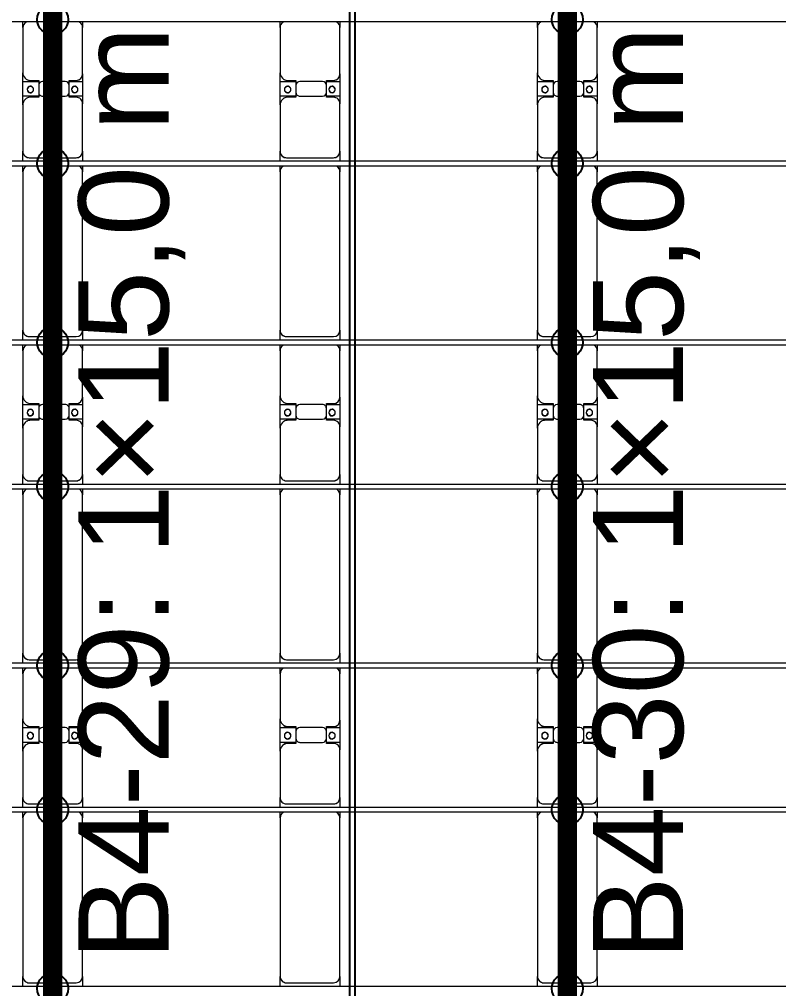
# Model space of a CAD drawing. Header units: millimetres. Extents: x -178706 to 107777, y -87310 to 933.
# Drawn here: x -73151 to -67249, y -16411 to -8881 of the extents above; entities that cross this region are included whole.
import ezdxf

# ---------------------------------------------------------------- set-up
doc = ezdxf.new("R2010")
doc.units = ezdxf.units.MM
doc.layers.add('A-GENM', color=13, linetype='Continuous', lineweight=9)
doc.layers.add('S-BEAM', color=12, linetype='Continuous', lineweight=9)
doc.layers.add('GC-GHI CHU', color=2, linetype='Continuous')
doc.layers.add('GC-HOP 40x60 GIA CUONG', color=1, linetype='Continuous')
doc.styles.add('GC_VN', font='arial.ttf')

# ---------------------------------------------------------------- blocks, each defined once
blk = doc.blocks.new('Dai phao do pin - DẢI PHAO ĐỠ PIN-V49-BỐ TRÍ KHUNG KẾT CẤU BÈ PIN 04')
at = {"layer": 'A-GENM', "color": 7}
for p, q in [((59544.7, 241.6), (59619.7, 241.6)), ((60850.3, 241.6), (59619.7, 241.6)), ((60850.3, 241.6), (60894.7, 241.6)), ((60934.7, 241.6), (61009.7, 241.6)), ((61369.7, 241.6), (61009.7, 241.6)), ((61369.7, 241.6), (61552.2, 241.6)), ((61437.8, 241.6), (61620.3, 241.6)), ((61437.8, 118.2), (61437.8, 241.6)), ((61552.2, 241.6), (61552.2, 118.2)), ((61970.3, 241.6), (61620.3, 241.6)), ((61970.3, 241.6), (62014.7, 241.6)), ((62054.7, 241.6), (62129.7, 241.6)), ((63360.3, 241.6), (62129.7, 241.6)), ((63360.3, 241.6), (63404.7, 241.6)), ((63444.7, 241.6), (63519.7, 241.6)), ((63879.7, 241.6), (63519.7, 241.6)), ((63879.7, 241.6), (64062.2, 241.6)), ((63947.8, 241.6), (64130.3, 241.6)), ((63947.8, 118.2), (63947.8, 241.6)), ((64062.2, 241.6), (64062.2, 118.2)), ((64480.3, 241.6), (64130.3, 241.6)), ((64480.3, 241.6), (64524.7, 241.6)), ((64564.7, 241.6), (64639.7, 241.6)), ((65870.3, 241.6), (64639.7, 241.6)), ((65870.3, 241.6), (65914.7, 241.6)), ((65954.7, 241.6), (66029.7, 241.6)), ((66389.7, 241.6), (66029.7, 241.6)), ((66389.7, 241.6), (66572.2, 241.6)), ((66457.8, 241.6), (66640.3, 241.6)), ((66457.8, 118.2), (66457.8, 241.6)), ((66572.2, 241.6), (66572.2, 118.2)), ((66990.3, 241.6), (66640.3, 241.6)), ((66990.3, 241.6), (67034.7, 241.6)), ((59569.7, 191.6), (59569.7, -173.4)), ((60959.7, 191.6), (60959.7, -173.4)), ((61429.7, 118.2), (61429.7, 181.6)), ((61560.3, 181.6), (61560.3, 118.2)), ((62079.7, 191.6), (62079.7, -173.4)), ((63469.7, 191.6), (63469.7, -173.4)), ((63939.7, 118.2), (63939.7, 181.6)), ((64070.3, 181.6), (64070.3, 118.2)), ((64589.7, 191.6), (64589.7, -173.4)), ((65979.7, 191.6), (65979.7, -173.4)), ((66449.7, 118.2), (66449.7, 181.6)), ((66580.3, 181.6), (66580.3, 118.2)), ((61522.2, 118.2), (61429.7, 118.2)), ((61437.8, 88.2), (61437.8, -88.2)), ((61560.3, 118.2), (61467.8, 118.2)), ((61552.2, -88.2), (61552.2, 88.2)), ((64032.2, 118.2), (63939.7, 118.2)), ((63947.8, 88.2), (63947.8, -88.2)), ((64070.3, 118.2), (63977.8, 118.2)), ((64062.2, -88.2), (64062.2, 88.2)), ((66542.2, 118.2), (66449.7, 118.2)), ((66457.8, 88.2), (66457.8, -88.2)), ((66580.3, 118.2), (66487.8, 118.2)), ((66572.2, -88.2), (66572.2, 88.2)), ((61429.7, -173.4), (61429.7, -118.2)), ((61429.7, -118.2), (61522.2, -118.2)), ((61437.8, -223.4), (61437.8, -118.2)), ((61467.8, -118.2), (61560.3, -118.2)), ((61552.2, -118.2), (61552.2, -223.4)), ((61560.3, -118.2), (61560.3, -173.4)), ((63939.7, -173.4), (63939.7, -118.2)), ((63939.7, -118.2), (64032.2, -118.2)), ((63947.8, -223.4), (63947.8, -118.2)), ((63977.8, -118.2), (64070.3, -118.2)), ((64062.2, -118.2), (64062.2, -223.4)), ((64070.3, -118.2), (64070.3, -173.4)), ((66449.7, -173.4), (66449.7, -118.2)), ((66449.7, -118.2), (66542.2, -118.2)), ((66457.8, -223.4), (66457.8, -118.2)), ((66487.8, -118.2), (66580.3, -118.2)), ((66572.2, -118.2), (66572.2, -223.4)), ((66580.3, -118.2), (66580.3, -173.4)), ((59619.7, -223.4), (59544.7, -223.4)), ((59619.7, -223.4), (60850.3, -223.4)), ((60894.7, -223.4), (60850.3, -223.4)), ((61009.7, -223.4), (60934.7, -223.4)), ((61009.7, -223.4), (61379.7, -223.4)), ((61552.2, -223.4), (61379.7, -223.4)), ((61610.3, -223.4), (61437.8, -223.4)), ((61610.3, -223.4), (61970.3, -223.4)), ((62014.7, -223.4), (61970.3, -223.4)), ((62129.7, -223.4), (62054.7, -223.4)), ((62129.7, -223.4), (63360.3, -223.4)), ((63404.7, -223.4), (63360.3, -223.4)), ((63519.7, -223.4), (63444.7, -223.4)), ((63519.7, -223.4), (63889.7, -223.4)), ((64062.2, -223.4), (63889.7, -223.4)), ((64120.3, -223.4), (63947.8, -223.4)), ((64120.3, -223.4), (64480.3, -223.4)), ((64524.7, -223.4), (64480.3, -223.4)), ((64639.7, -223.4), (64564.7, -223.4)), ((64639.7, -223.4), (65870.3, -223.4)), ((65914.7, -223.4), (65870.3, -223.4)), ((66029.7, -223.4), (65954.7, -223.4)), ((66029.7, -223.4), (66399.7, -223.4)), ((66572.2, -223.4), (66399.7, -223.4)), ((66630.3, -223.4), (66457.8, -223.4)), ((66630.3, -223.4), (66990.3, -223.4)), ((67034.7, -223.4), (66990.3, -223.4))]:
    blk.add_line(p, q, dxfattribs=at)
for centre, radius, start, end in [((59619.7, 191.6), 50, 90, 180), ((59619.7, 191.6), 50, 105, 180), ((60850.3, 191.6), 50, 30, 90), ((60850.3, 191.6), 50, 30, 90), ((61009.7, 191.6), 50, 90, 180), ((61009.7, 191.6), 50, 135, 180), ((61369.7, 181.6), 60, 0, 90), ((61620.3, 181.6), 60, 90, 180), ((61970.3, 191.6), 50, 30, 90), ((61970.3, 191.6), 50, 30, 45), ((62129.7, 191.6), 50, 90, 180), ((62129.7, 191.6), 50, 105, 180), ((63360.3, 191.6), 50, 30, 90), ((63360.3, 191.6), 50, 30, 90), ((63519.7, 191.6), 50, 90, 180), ((63519.7, 191.6), 50, 135, 180), ((63879.7, 181.6), 60, 360, 90), ((64130.3, 181.6), 60, 90, 180), ((64480.3, 191.6), 50, 30, 90), ((64480.3, 191.6), 50, 30, 45), ((64639.7, 191.6), 50, 90, 180), ((64639.7, 191.6), 50, 105, 180), ((65870.3, 191.6), 50, 30, 90), ((65870.3, 191.6), 50, 30, 90), ((66029.7, 191.6), 50, 90, 180), ((66389.7, 181.6), 60, 0, 90), ((66640.3, 181.6), 60, 90, 180), ((66990.3, 191.6), 50, 30, 90), ((66990.3, 191.6), 50, 30, 45), ((61369.7, 181.6), 60, 0, 30), ((61488.6, 183.2), 25, 0, 180), ((61488.6, 183.2), 25, 180, 360), ((61491.4, 183.2), 25, 0, 180), ((61491.4, 183.2), 25, 180, 0), ((61620.3, 181.6), 60, 150, 180), ((63879.7, 181.6), 60, 360, 30), ((63998.6, 183.2), 25, 360, 180), ((63998.6, 183.2), 25, 180, 0), ((64001.4, 183.2), 25, 0, 180), ((64001.4, 183.2), 25, 180, 360), ((64130.3, 181.6), 60, 150, 180), ((66029.7, 191.6), 50, 139.75713, 180), ((66389.7, 181.6), 60, 0, 30), ((66508.6, 183.2), 25, 0, 180), ((66508.6, 183.2), 25, 180, 0), ((66511.4, 183.2), 25, 0, 180), ((66511.4, 183.2), 25, 180, 0), ((66640.3, 181.6), 60, 150, 180), ((61467.8, 88.2), 30, 90, 180), ((61522.2, 88.2), 30, 0, 90), ((63977.8, 88.2), 30, 90, 180), ((64032.2, 88.2), 30, 360, 90), ((66487.8, 88.2), 30, 90, 180), ((66542.2, 88.2), 30, 360, 90), ((61467.8, -88.2), 30, 180, 270), ((61488.6, -161.8), 25, 0, 180), ((61491.4, -161.8), 25, 0, 180), ((61522.2, -88.2), 30, 270, 360), ((63977.8, -88.2), 30, 180, 270), ((63998.6, -161.8), 25, 360, 180), ((64001.4, -161.8), 25, 0, 180), ((64032.2, -88.2), 30, 270, 0), ((66487.8, -88.2), 30, 180, 270), ((66508.6, -161.8), 25, 360, 180), ((66511.4, -161.8), 25, 360, 180), ((66542.2, -88.2), 30, 270, 360), ((59619.7, -173.4), 50, 180, 270), ((59619.7, -173.4), 50, 180, 270), ((60850.3, -173.4), 50, 270, 330), ((60850.3, -173.4), 50, 285, 330), ((61009.7, -173.4), 50, 180, 270), ((61009.7, -173.4), 50, 180, 225), ((61379.7, -173.4), 50, 270, 0), ((61379.7, -173.4), 50, 315, 0), ((61488.6, -161.8), 25, 180, 0), ((61491.4, -161.8), 25, 180, 0), ((61610.3, -173.4), 50, 180, 270), ((61610.3, -173.4), 50, 180, 225), ((61970.3, -173.4), 50, 270, 330), ((61970.3, -173.4), 50, 315, 330), ((62129.7, -173.4), 50, 180, 270), ((62129.7, -173.4), 50, 180, 270), ((63360.3, -173.4), 50, 270, 330), ((63360.3, -173.4), 50, 285, 330), ((63519.7, -173.4), 50, 180, 270), ((63519.7, -173.4), 50, 180, 225), ((63889.7, -173.4), 50, 270, 0), ((63889.7, -173.4), 50, 315, 0), ((63998.6, -161.8), 25, 180, 0), ((64001.4, -161.8), 25, 180, 0), ((64120.3, -173.4), 50, 180, 270), ((64120.3, -173.4), 50, 180, 225), ((64480.3, -173.4), 50, 270, 330), ((64480.3, -173.4), 50, 315, 330), ((64639.7, -173.4), 50, 180, 270), ((64639.7, -173.4), 50, 180, 270), ((65870.3, -173.4), 50, 270, 330), ((65870.3, -173.4), 50, 285, 330), ((66029.7, -173.4), 50, 180, 270), ((66029.7, -173.4), 50, 180, 220.24139), ((66399.7, -173.4), 50, 270, 0), ((66399.7, -173.4), 50, 315, 0), ((66508.6, -161.8), 25, 180, 360), ((66511.4, -161.8), 25, 180, 0), ((66630.3, -173.4), 50, 180, 270), ((66630.3, -173.4), 50, 180, 225), ((66990.3, -173.4), 50, 270, 330), ((66990.3, -173.4), 50, 315, 330)]:
    blk.add_arc(centre, radius, start, end, dxfattribs=at)
blk = doc.blocks.new('Dai phao do pin - DẢI PHAO ĐỠ PIN-V50-BỐ TRÍ KHUNG KẾT CẤU BÈ PIN 04')
at = {"layer": 'A-GENM', "color": 7}
for p, q in [((59544.7, 241.6), (59619.7, 241.6)), ((60850.3, 241.6), (59619.7, 241.6)), ((60850.3, 241.6), (60894.7, 241.6)), ((60934.7, 241.6), (61009.7, 241.6)), ((61369.7, 241.6), (61009.7, 241.6)), ((61369.7, 241.6), (61552.2, 241.6)), ((61437.8, 241.6), (61620.3, 241.6)), ((61437.8, 118.2), (61437.8, 241.6)), ((61552.2, 241.6), (61552.2, 118.2)), ((61970.3, 241.6), (61620.3, 241.6)), ((61970.3, 241.6), (62014.7, 241.6)), ((62054.7, 241.6), (62129.7, 241.6)), ((63360.3, 241.6), (62129.7, 241.6)), ((63360.3, 241.6), (63404.7, 241.6)), ((63444.7, 241.6), (63519.7, 241.6)), ((63879.7, 241.6), (63519.7, 241.6)), ((63879.7, 241.6), (64062.2, 241.6)), ((63947.8, 241.6), (64130.3, 241.6)), ((63947.8, 118.2), (63947.8, 241.6)), ((64062.2, 241.6), (64062.2, 118.2)), ((64480.3, 241.6), (64130.3, 241.6)), ((64480.3, 241.6), (64524.7, 241.6)), ((64564.7, 241.6), (64639.7, 241.6)), ((65870.3, 241.6), (64639.7, 241.6)), ((65870.3, 241.6), (65914.7, 241.6)), ((65954.7, 241.6), (66029.7, 241.6)), ((66389.7, 241.6), (66029.7, 241.6)), ((66389.7, 241.6), (66572.2, 241.6)), ((66457.8, 241.6), (66640.3, 241.6)), ((66457.8, 118.2), (66457.8, 241.6)), ((66572.2, 241.6), (66572.2, 118.2)), ((66990.3, 241.6), (66640.3, 241.6)), ((66990.3, 241.6), (67034.7, 241.6)), ((59569.7, 191.6), (59569.7, -173.4)), ((60959.7, 191.6), (60959.7, -173.4)), ((61429.7, 118.2), (61429.7, 181.6)), ((61560.3, 181.6), (61560.3, 118.2)), ((62079.7, 191.6), (62079.7, -173.4)), ((63469.7, 191.6), (63469.7, -173.4)), ((63939.7, 118.2), (63939.7, 181.6)), ((64070.3, 181.6), (64070.3, 118.2)), ((64589.7, 191.6), (64589.7, -173.4)), ((65979.7, 191.6), (65979.7, -173.4)), ((66449.7, 118.2), (66449.7, 181.6)), ((66580.3, 181.6), (66580.3, 118.2)), ((61522.2, 118.2), (61429.7, 118.2)), ((61437.8, 88.2), (61437.8, -88.2)), ((61560.3, 118.2), (61467.8, 118.2)), ((61552.2, -88.2), (61552.2, 88.2)), ((64032.2, 118.2), (63939.7, 118.2)), ((63947.8, 88.2), (63947.8, -88.2)), ((64070.3, 118.2), (63977.8, 118.2)), ((64062.2, -88.2), (64062.2, 88.2)), ((66542.2, 118.2), (66449.7, 118.2)), ((66457.8, 88.2), (66457.8, -88.2)), ((66580.3, 118.2), (66487.8, 118.2)), ((66572.2, -88.2), (66572.2, 88.2)), ((61429.7, -173.4), (61429.7, -118.2)), ((61429.7, -118.2), (61522.2, -118.2)), ((61437.8, -223.4), (61437.8, -118.2)), ((61467.8, -118.2), (61560.3, -118.2)), ((61552.2, -118.2), (61552.2, -223.4)), ((61560.3, -118.2), (61560.3, -173.4)), ((63939.7, -173.4), (63939.7, -118.2)), ((63939.7, -118.2), (64032.2, -118.2)), ((63947.8, -223.4), (63947.8, -118.2)), ((63977.8, -118.2), (64070.3, -118.2)), ((64062.2, -118.2), (64062.2, -223.4)), ((64070.3, -118.2), (64070.3, -173.4)), ((66449.7, -173.4), (66449.7, -118.2)), ((66449.7, -118.2), (66542.2, -118.2)), ((66457.8, -223.4), (66457.8, -118.2)), ((66487.8, -118.2), (66580.3, -118.2)), ((66572.2, -118.2), (66572.2, -223.4)), ((66580.3, -118.2), (66580.3, -173.4)), ((59619.7, -223.4), (59544.7, -223.4)), ((59619.7, -223.4), (60850.3, -223.4)), ((60894.7, -223.4), (60850.3, -223.4)), ((61009.7, -223.4), (60934.7, -223.4)), ((61009.7, -223.4), (61379.7, -223.4)), ((61552.2, -223.4), (61379.7, -223.4)), ((61610.3, -223.4), (61437.8, -223.4)), ((61610.3, -223.4), (61970.3, -223.4)), ((62014.7, -223.4), (61970.3, -223.4)), ((62129.7, -223.4), (62054.7, -223.4)), ((62129.7, -223.4), (63360.3, -223.4)), ((63404.7, -223.4), (63360.3, -223.4)), ((63519.7, -223.4), (63444.7, -223.4)), ((63519.7, -223.4), (63889.7, -223.4)), ((64062.2, -223.4), (63889.7, -223.4)), ((64120.3, -223.4), (63947.8, -223.4)), ((64120.3, -223.4), (64480.3, -223.4)), ((64524.7, -223.4), (64480.3, -223.4)), ((64639.7, -223.4), (64564.7, -223.4)), ((64639.7, -223.4), (65870.3, -223.4)), ((65914.7, -223.4), (65870.3, -223.4)), ((66029.7, -223.4), (65954.7, -223.4)), ((66029.7, -223.4), (66399.7, -223.4)), ((66572.2, -223.4), (66399.7, -223.4)), ((66630.3, -223.4), (66457.8, -223.4)), ((66630.3, -223.4), (66990.3, -223.4)), ((67034.7, -223.4), (66990.3, -223.4))]:
    blk.add_line(p, q, dxfattribs=at)
for centre, radius, start, end in [((59619.7, 191.6), 50, 90, 180), ((59619.7, 191.6), 50, 105, 180), ((60850.3, 191.6), 50, 30, 90), ((60850.3, 191.6), 50, 30, 90), ((61009.7, 191.6), 50, 90, 180), ((61009.7, 191.6), 50, 135, 180), ((61369.7, 181.6), 60, 0, 90), ((61620.3, 181.6), 60, 90, 180), ((61970.3, 191.6), 50, 30, 90), ((61970.3, 191.6), 50, 30, 45), ((62129.7, 191.6), 50, 90, 180), ((62129.7, 191.6), 50, 105, 180), ((63360.3, 191.6), 50, 30, 90), ((63360.3, 191.6), 50, 30, 90), ((63519.7, 191.6), 50, 90, 180), ((63519.7, 191.6), 50, 135, 180), ((63879.7, 181.6), 60, 360, 90), ((64130.3, 181.6), 60, 90, 180), ((64480.3, 191.6), 50, 30, 90), ((64480.3, 191.6), 50, 30, 45), ((64639.7, 191.6), 50, 90, 180), ((64639.7, 191.6), 50, 105, 180), ((65870.3, 191.6), 50, 30, 90), ((65870.3, 191.6), 50, 30, 90), ((66029.7, 191.6), 50, 90, 180), ((66389.7, 181.6), 60, 0, 90), ((66640.3, 181.6), 60, 90, 180), ((66990.3, 191.6), 50, 30, 90), ((66990.3, 191.6), 50, 30, 45), ((61369.7, 181.6), 60, 0, 30), ((61488.6, 183.2), 25, 0, 180), ((61488.6, 183.2), 25, 180, 360), ((61491.4, 183.2), 25, 0, 180), ((61491.4, 183.2), 25, 180, 0), ((61620.3, 181.6), 60, 150, 180), ((63879.7, 181.6), 60, 360, 30), ((63998.6, 183.2), 25, 360, 180), ((63998.6, 183.2), 25, 180, 0), ((64001.4, 183.2), 25, 0, 180), ((64001.4, 183.2), 25, 180, 360), ((64130.3, 181.6), 60, 150, 180), ((66029.7, 191.6), 50, 139.76401, 180), ((66389.7, 181.6), 60, 0, 30), ((66508.6, 183.2), 25, 0, 180), ((66508.6, 183.2), 25, 180, 0), ((66511.4, 183.2), 25, 0, 180), ((66511.4, 183.2), 25, 180, 0), ((66640.3, 181.6), 60, 150, 180), ((61467.8, 88.2), 30, 90, 180), ((61522.2, 88.2), 30, 0, 90), ((63977.8, 88.2), 30, 90, 180), ((64032.2, 88.2), 30, 360, 90), ((66487.8, 88.2), 30, 90, 180), ((66542.2, 88.2), 30, 360, 90), ((61467.8, -88.2), 30, 180, 270), ((61488.6, -161.8), 25, 0, 180), ((61491.4, -161.8), 25, 0, 180), ((61522.2, -88.2), 30, 270, 360), ((63977.8, -88.2), 30, 180, 270), ((63998.6, -161.8), 25, 360, 180), ((64001.4, -161.8), 25, 0, 180), ((64032.2, -88.2), 30, 270, 0), ((66487.8, -88.2), 30, 180, 270), ((66508.6, -161.8), 25, 360, 180), ((66511.4, -161.8), 25, 360, 180), ((66542.2, -88.2), 30, 270, 360), ((59619.7, -173.4), 50, 180, 270), ((59619.7, -173.4), 50, 180, 270), ((60850.3, -173.4), 50, 270, 330), ((60850.3, -173.4), 50, 285, 330), ((61009.7, -173.4), 50, 180, 270), ((61009.7, -173.4), 50, 180, 225), ((61379.7, -173.4), 50, 270, 0), ((61379.7, -173.4), 50, 315, 0), ((61488.6, -161.8), 25, 180, 0), ((61491.4, -161.8), 25, 180, 0), ((61610.3, -173.4), 50, 180, 270), ((61610.3, -173.4), 50, 180, 225), ((61970.3, -173.4), 50, 270, 330), ((61970.3, -173.4), 50, 315, 330), ((62129.7, -173.4), 50, 180, 270), ((62129.7, -173.4), 50, 180, 270), ((63360.3, -173.4), 50, 270, 330), ((63360.3, -173.4), 50, 285, 330), ((63519.7, -173.4), 50, 180, 270), ((63519.7, -173.4), 50, 180, 225), ((63889.7, -173.4), 50, 270, 0), ((63889.7, -173.4), 50, 315, 0), ((63998.6, -161.8), 25, 180, 0), ((64001.4, -161.8), 25, 180, 0), ((64120.3, -173.4), 50, 180, 270), ((64120.3, -173.4), 50, 180, 225), ((64480.3, -173.4), 50, 270, 330), ((64480.3, -173.4), 50, 315, 330), ((64639.7, -173.4), 50, 180, 270), ((64639.7, -173.4), 50, 180, 270), ((65870.3, -173.4), 50, 270, 330), ((65870.3, -173.4), 50, 285, 330), ((66029.7, -173.4), 50, 180, 270), ((66029.7, -173.4), 50, 180, 220.23452), ((66399.7, -173.4), 50, 270, 0), ((66399.7, -173.4), 50, 315, 0), ((66508.6, -161.8), 25, 180, 360), ((66511.4, -161.8), 25, 180, 0), ((66630.3, -173.4), 50, 180, 270), ((66630.3, -173.4), 50, 180, 225), ((66990.3, -173.4), 50, 270, 330), ((66990.3, -173.4), 50, 315, 330)]:
    blk.add_arc(centre, radius, start, end, dxfattribs=at)
blk = doc.blocks.new('Dai phao do pin - DẢI PHAO ĐỠ PIN-V51-BỐ TRÍ KHUNG KẾT CẤU BÈ PIN 04')
at = {"layer": 'A-GENM', "color": 7}
for p, q in [((59544.7, 241.6), (59619.7, 241.6)), ((60850.3, 241.6), (59619.7, 241.6)), ((60850.3, 241.6), (60894.7, 241.6)), ((60934.7, 241.6), (61009.7, 241.6)), ((61369.7, 241.6), (61009.7, 241.6)), ((61369.7, 241.6), (61552.2, 241.6)), ((61437.8, 241.6), (61620.3, 241.6)), ((61437.8, 118.2), (61437.8, 241.6)), ((61552.2, 241.6), (61552.2, 118.2)), ((61970.3, 241.6), (61620.3, 241.6)), ((61970.3, 241.6), (62014.7, 241.6)), ((62054.7, 241.6), (62129.7, 241.6)), ((63360.3, 241.6), (62129.7, 241.6)), ((63360.3, 241.6), (63404.7, 241.6)), ((63444.7, 241.6), (63519.7, 241.6)), ((63879.7, 241.6), (63519.7, 241.6)), ((63879.7, 241.6), (64062.2, 241.6)), ((63947.8, 241.6), (64130.3, 241.6)), ((63947.8, 118.2), (63947.8, 241.6)), ((64062.2, 241.6), (64062.2, 118.2)), ((64480.3, 241.6), (64130.3, 241.6)), ((64480.3, 241.6), (64524.7, 241.6)), ((64564.7, 241.6), (64639.7, 241.6)), ((65870.3, 241.6), (64639.7, 241.6)), ((65870.3, 241.6), (65914.7, 241.6)), ((65954.7, 241.6), (66029.7, 241.6)), ((66389.7, 241.6), (66029.7, 241.6)), ((66389.7, 241.6), (66572.2, 241.6)), ((66457.8, 241.6), (66640.3, 241.6)), ((66457.8, 118.2), (66457.8, 241.6)), ((66572.2, 241.6), (66572.2, 118.2)), ((66990.3, 241.6), (66640.3, 241.6)), ((66990.3, 241.6), (67034.7, 241.6)), ((59569.7, 191.6), (59569.7, -173.4)), ((60959.7, 191.6), (60959.7, -173.4)), ((61429.7, 118.2), (61429.7, 181.6)), ((61560.3, 181.6), (61560.3, 118.2)), ((62079.7, 191.6), (62079.7, -173.4)), ((63469.7, 191.6), (63469.7, -173.4)), ((63939.7, 118.2), (63939.7, 181.6)), ((64070.3, 181.6), (64070.3, 118.2)), ((64589.7, 191.6), (64589.7, -173.4)), ((65979.7, 191.6), (65979.7, -173.4)), ((66449.7, 118.2), (66449.7, 181.6)), ((66580.3, 181.6), (66580.3, 118.2)), ((61522.2, 118.2), (61429.7, 118.2)), ((61437.8, 88.2), (61437.8, -88.2)), ((61560.3, 118.2), (61467.8, 118.2)), ((61552.2, -88.2), (61552.2, 88.2)), ((64032.2, 118.2), (63939.7, 118.2)), ((63947.8, 88.2), (63947.8, -88.2)), ((64070.3, 118.2), (63977.8, 118.2)), ((64062.2, -88.2), (64062.2, 88.2)), ((66542.2, 118.2), (66449.7, 118.2)), ((66457.8, 88.2), (66457.8, -88.2)), ((66580.3, 118.2), (66487.8, 118.2)), ((66572.2, -88.2), (66572.2, 88.2)), ((61429.7, -173.4), (61429.7, -118.2)), ((61429.7, -118.2), (61522.2, -118.2)), ((61437.8, -223.4), (61437.8, -118.2)), ((61467.8, -118.2), (61560.3, -118.2)), ((61552.2, -118.2), (61552.2, -223.4)), ((61560.3, -118.2), (61560.3, -173.4)), ((63939.7, -173.4), (63939.7, -118.2)), ((63939.7, -118.2), (64032.2, -118.2)), ((63947.8, -223.4), (63947.8, -118.2)), ((63977.8, -118.2), (64070.3, -118.2)), ((64062.2, -118.2), (64062.2, -223.4)), ((64070.3, -118.2), (64070.3, -173.4)), ((66449.7, -173.4), (66449.7, -118.2)), ((66449.7, -118.2), (66542.2, -118.2)), ((66457.8, -223.4), (66457.8, -118.2)), ((66487.8, -118.2), (66580.3, -118.2)), ((66572.2, -118.2), (66572.2, -223.4)), ((66580.3, -118.2), (66580.3, -173.4)), ((59619.7, -223.4), (59544.7, -223.4)), ((59619.7, -223.4), (60850.3, -223.4)), ((60894.7, -223.4), (60850.3, -223.4)), ((61009.7, -223.4), (60934.7, -223.4)), ((61009.7, -223.4), (61379.7, -223.4)), ((61552.2, -223.4), (61379.7, -223.4)), ((61610.3, -223.4), (61437.8, -223.4)), ((61610.3, -223.4), (61970.3, -223.4)), ((62014.7, -223.4), (61970.3, -223.4)), ((62129.7, -223.4), (62054.7, -223.4)), ((62129.7, -223.4), (63360.3, -223.4)), ((63404.7, -223.4), (63360.3, -223.4)), ((63519.7, -223.4), (63444.7, -223.4)), ((63519.7, -223.4), (63889.7, -223.4)), ((64062.2, -223.4), (63889.7, -223.4)), ((64120.3, -223.4), (63947.8, -223.4)), ((64120.3, -223.4), (64480.3, -223.4)), ((64524.7, -223.4), (64480.3, -223.4)), ((64639.7, -223.4), (64564.7, -223.4)), ((64639.7, -223.4), (65870.3, -223.4)), ((65914.7, -223.4), (65870.3, -223.4)), ((66029.7, -223.4), (65954.7, -223.4)), ((66029.7, -223.4), (66399.7, -223.4)), ((66572.2, -223.4), (66399.7, -223.4)), ((66630.3, -223.4), (66457.8, -223.4)), ((66630.3, -223.4), (66990.3, -223.4)), ((67034.7, -223.4), (66990.3, -223.4))]:
    blk.add_line(p, q, dxfattribs=at)
for centre, radius, start, end in [((59619.7, 191.6), 50, 90, 180), ((59619.7, 191.6), 50, 105, 180), ((60850.3, 191.6), 50, 30, 90), ((60850.3, 191.6), 50, 30, 90), ((61009.7, 191.6), 50, 90, 180), ((61009.7, 191.6), 50, 135, 180), ((61369.7, 181.6), 60, 0, 90), ((61620.3, 181.6), 60, 90, 180), ((61970.3, 191.6), 50, 30, 90), ((61970.3, 191.6), 50, 30, 45), ((62129.7, 191.6), 50, 90, 180), ((62129.7, 191.6), 50, 105, 180), ((63360.3, 191.6), 50, 30, 90), ((63360.3, 191.6), 50, 30, 90), ((63519.7, 191.6), 50, 90, 180), ((63519.7, 191.6), 50, 135, 180), ((63879.7, 181.6), 60, 360, 90), ((64130.3, 181.6), 60, 90, 180), ((64480.3, 191.6), 50, 30, 90), ((64480.3, 191.6), 50, 30, 45), ((64639.7, 191.6), 50, 90, 180), ((64639.7, 191.6), 50, 105, 180), ((65870.3, 191.6), 50, 30, 90), ((65870.3, 191.6), 50, 30, 90), ((66029.7, 191.6), 50, 90, 180), ((66389.7, 181.6), 60, 0, 90), ((66640.3, 181.6), 60, 90, 180), ((66990.3, 191.6), 50, 30, 90), ((66990.3, 191.6), 50, 30, 45), ((61369.7, 181.6), 60, 0, 30), ((61488.6, 183.2), 25, 0, 180), ((61488.6, 183.2), 25, 180, 360), ((61491.4, 183.2), 25, 0, 180), ((61491.4, 183.2), 25, 180, 0), ((61620.3, 181.6), 60, 150, 180), ((63879.7, 181.6), 60, 360, 30), ((63998.6, 183.2), 25, 360, 180), ((63998.6, 183.2), 25, 180, 0), ((64001.4, 183.2), 25, 0, 180), ((64001.4, 183.2), 25, 180, 360), ((64130.3, 181.6), 60, 150, 180), ((66029.7, 191.6), 50, 139.77088, 180), ((66389.7, 181.6), 60, 0, 30), ((66508.6, 183.2), 25, 0, 180), ((66508.6, 183.2), 25, 180, 0), ((66511.4, 183.2), 25, 0, 180), ((66511.4, 183.2), 25, 180, 0), ((66640.3, 181.6), 60, 150, 180), ((61467.8, 88.2), 30, 90, 180), ((61522.2, 88.2), 30, 0, 90), ((63977.8, 88.2), 30, 90, 180), ((64032.2, 88.2), 30, 360, 90), ((66487.8, 88.2), 30, 90, 180), ((66542.2, 88.2), 30, 360, 90), ((61467.8, -88.2), 30, 180, 270), ((61488.6, -161.8), 25, 0, 180), ((61491.4, -161.8), 25, 0, 180), ((61522.2, -88.2), 30, 270, 360), ((63977.8, -88.2), 30, 180, 270), ((63998.6, -161.8), 25, 360, 180), ((64001.4, -161.8), 25, 0, 180), ((64032.2, -88.2), 30, 270, 0), ((66487.8, -88.2), 30, 180, 270), ((66508.6, -161.8), 25, 360, 180), ((66511.4, -161.8), 25, 360, 180), ((66542.2, -88.2), 30, 270, 360), ((59619.7, -173.4), 50, 180, 270), ((59619.7, -173.4), 50, 180, 270), ((60850.3, -173.4), 50, 270, 330), ((60850.3, -173.4), 50, 285, 330), ((61009.7, -173.4), 50, 180, 270), ((61009.7, -173.4), 50, 180, 225), ((61379.7, -173.4), 50, 270, 0), ((61379.7, -173.4), 50, 315, 0), ((61488.6, -161.8), 25, 180, 0), ((61491.4, -161.8), 25, 180, 0), ((61610.3, -173.4), 50, 180, 270), ((61610.3, -173.4), 50, 180, 225), ((61970.3, -173.4), 50, 270, 330), ((61970.3, -173.4), 50, 315, 330), ((62129.7, -173.4), 50, 180, 270), ((62129.7, -173.4), 50, 180, 270), ((63360.3, -173.4), 50, 270, 330), ((63360.3, -173.4), 50, 285, 330), ((63519.7, -173.4), 50, 180, 270), ((63519.7, -173.4), 50, 180, 225), ((63889.7, -173.4), 50, 270, 0), ((63889.7, -173.4), 50, 315, 0), ((63998.6, -161.8), 25, 180, 0), ((64001.4, -161.8), 25, 180, 0), ((64120.3, -173.4), 50, 180, 270), ((64120.3, -173.4), 50, 180, 225), ((64480.3, -173.4), 50, 270, 330), ((64480.3, -173.4), 50, 315, 330), ((64639.7, -173.4), 50, 180, 270), ((64639.7, -173.4), 50, 180, 270), ((65870.3, -173.4), 50, 270, 330), ((65870.3, -173.4), 50, 285, 330), ((66029.7, -173.4), 50, 180, 270), ((66029.7, -173.4), 50, 180, 220.22764), ((66399.7, -173.4), 50, 270, 0), ((66399.7, -173.4), 50, 315, 0), ((66508.6, -161.8), 25, 180, 360), ((66511.4, -161.8), 25, 180, 0), ((66630.3, -173.4), 50, 180, 270), ((66630.3, -173.4), 50, 180, 225), ((66990.3, -173.4), 50, 270, 330), ((66990.3, -173.4), 50, 315, 330)]:
    blk.add_arc(centre, radius, start, end, dxfattribs=at)
blk = doc.blocks.new('Dầm C52 - Dầm C52-21046-BỐ TRÍ KHUNG KẾT CẤU BÈ PIN 04')
at = {"layer": 'S-BEAM', "color": 1}
blk.add_line((63541.6, -20), (-63541.6, -20), dxfattribs=at)
blk = doc.blocks.new('Dầm C52 - Dầm C52-21047-BỐ TRÍ KHUNG KẾT CẤU BÈ PIN 04')
at = {"layer": 'S-BEAM', "color": 1}
for p, q in [((-63543.5, 20), (63543.5, 20)), ((63543.5, -20), (-63543.5, -20))]:
    blk.add_line(p, q, dxfattribs=at)
blk = doc.blocks.new('Dầm C52 - Dầm C52-21048-BỐ TRÍ KHUNG KẾT CẤU BÈ PIN 04')
at = {"layer": 'S-BEAM', "color": 1}
for p, q in [((-63545, 20), (63545, 20)), ((63545, -20), (-63545, -20))]:
    blk.add_line(p, q, dxfattribs=at)
blk = doc.blocks.new('Dầm C52 - Dầm C52-21049-BỐ TRÍ KHUNG KẾT CẤU BÈ PIN 04')
at = {"layer": 'S-BEAM', "color": 1}
for p, q in [((-63547, 20), (63547, 20)), ((63547, -20), (-63547, -20))]:
    blk.add_line(p, q, dxfattribs=at)
blk = doc.blocks.new('Dầm C52 - Dầm C52-21050-BỐ TRÍ KHUNG KẾT CẤU BÈ PIN 04')
at = {"layer": 'S-BEAM', "color": 1}
for p, q in [((-63548.5, 20), (63548.5, 20)), ((63548.5, -20), (-63548.5, -20))]:
    blk.add_line(p, q, dxfattribs=at)
blk = doc.blocks.new('Dầm C52 - Dầm C52-21051-BỐ TRÍ KHUNG KẾT CẤU BÈ PIN 04')
at = {"layer": 'S-BEAM', "color": 1}
for p, q in [((-63550.4, 20), (63550.4, 20)), ((63550.4, -20), (-63550.4, -20))]:
    blk.add_line(p, q, dxfattribs=at)
blk = doc.blocks.new('Dầm C52 - Dầm C52-21052-BỐ TRÍ KHUNG KẾT CẤU BÈ PIN 04')
at = {"layer": 'S-BEAM', "color": 1}
blk.add_line((-63551.9, 20), (63551.9, 20), dxfattribs=at)
blk = doc.blocks.new('Dầm C52 - Hộp 40x60-15957-BỐ TRÍ KHUNG KẾT CẤU BÈ PIN 04')
at = {"layer": 'S-BEAM', "color": 3, "lineweight": 25}
for p, q in [((-37160, 20), (37160, 20)), ((37160, -20), (-37160, -20))]:
    blk.add_line(p, q, dxfattribs=at)
blk = doc.blocks.new('HOBANMONG_BEPIN 4_rvt-1-BỐ TRÍ KHUNG KẾT CẤU BÈ PIN 04')
at = {"layer": 'A-GENM', "color": 3, "lineweight": 25, "rotation": 90.00010434022407}
for name, p in [('Dai phao do pin - DẢI PHAO ĐỠ PIN-V49-BỐ TRÍ KHUNG KẾT CẤU BÈ PIN 04', (-72882.2, -75935.8)), ('Dai phao do pin - DẢI PHAO ĐỠ PIN-V50-BỐ TRÍ KHUNG KẾT CẤU BÈ PIN 04', (-70882.2, -75935.8)), ('Dai phao do pin - DẢI PHAO ĐỠ PIN-V51-BỐ TRÍ KHUNG KẾT CẤU BÈ PIN 04', (-68882.2, -75935.8))]:
    blk.add_blockref(name, p, dxfattribs=at)
at = {"layer": 'S-BEAM', "color": 3, "lineweight": 25}
for name, p, rotation in [('Dầm C52 - Hộp 40x60-15957-BỐ TRÍ KHUNG KẾT CẤU BÈ PIN 04', (-70562.2, -42626.9), 90.00010434022374), ('Dầm C52 - Dầm C52-21052-BỐ TRÍ KHUNG KẾT CẤU BÈ PIN 04', (-108052.2, -8881.2), 180.0001043386848), ('Dầm C52 - Dầm C52-21051-BỐ TRÍ KHUNG KẾT CẤU BÈ PIN 04', (-108050.7, -10001.2), 180.0001043386848), ('Dầm C52 - Dầm C52-21050-BỐ TRÍ KHUNG KẾT CẤU BÈ PIN 04', (-108048.8, -11391.2), 180.0001043386848), ('Dầm C52 - Dầm C52-21049-BỐ TRÍ KHUNG KẾT CẤU BÈ PIN 04', (-108047.2, -12511.2), 180.0001043386848), ('Dầm C52 - Dầm C52-21048-BỐ TRÍ KHUNG KẾT CẤU BÈ PIN 04', (-108045.3, -13901.2), 180.0001043386848), ('Dầm C52 - Dầm C52-21047-BỐ TRÍ KHUNG KẾT CẤU BÈ PIN 04', (-108043.8, -15021.2), 180.0001043386848), ('Dầm C52 - Dầm C52-21046-BỐ TRÍ KHUNG KẾT CẤU BÈ PIN 04', (-108041.9, -16411.2), 180.0001043386848)]:
    blk.add_blockref(name, p, dxfattribs=dict(at, rotation=rotation))

msp = doc.modelspace()

# ---------------------------------------------------------------- linework, layer by layer
at = {"layer": 'GC-HOP 40x60 GIA CUONG', "const_width": 150}
for points in [[(-72891.3, -20691.2), (-72891.3, -5691.2)], [(-68891.3, -20691.2), (-68891.3, -5691.2)]]:
    msp.add_lwpolyline(points, dxfattribs=at)
at = {"layer": 'GC-HOP 40x60 GIA CUONG'}
for centre in [(-72891.3, -8881.2), (-68891.3, -8881.2), (-72891.3, -10001.2), (-68891.3, -10001.2), (-72891.3, -11391.2), (-68891.3, -11391.2), (-72891.3, -12511.2), (-68891.3, -12511.2), (-72891.3, -13901.2), (-68891.3, -13901.2), (-72891.3, -15021.2), (-68891.3, -15021.2), (-72891.3, -16411.2), (-68891.3, -16411.2)]:
    msp.add_circle(centre, 120, dxfattribs=at)

# ---------------------------------------------------------------- block references
at = {"lineweight": 5}
msp.add_blockref('HOBANMONG_BEPIN 4_rvt-1-BỐ TRÍ KHUNG KẾT CẤU BÈ PIN 04', (0, 0), dxfattribs=at)

# ---------------------------------------------------------------- texts
at = {"layer": 'GC-GHI CHU', "style": 'GC_VN'}
for s, p in [('B4-29: 1×15,0 m', (-71991.3, -16191.2)), ('B4-30: 1×15,0 m', (-67991.3, -16191.2))]:
    msp.add_text(s, height=700, rotation=90, dxfattribs=at).set_placement(p)

doc.saveas('drawing.dxf')
